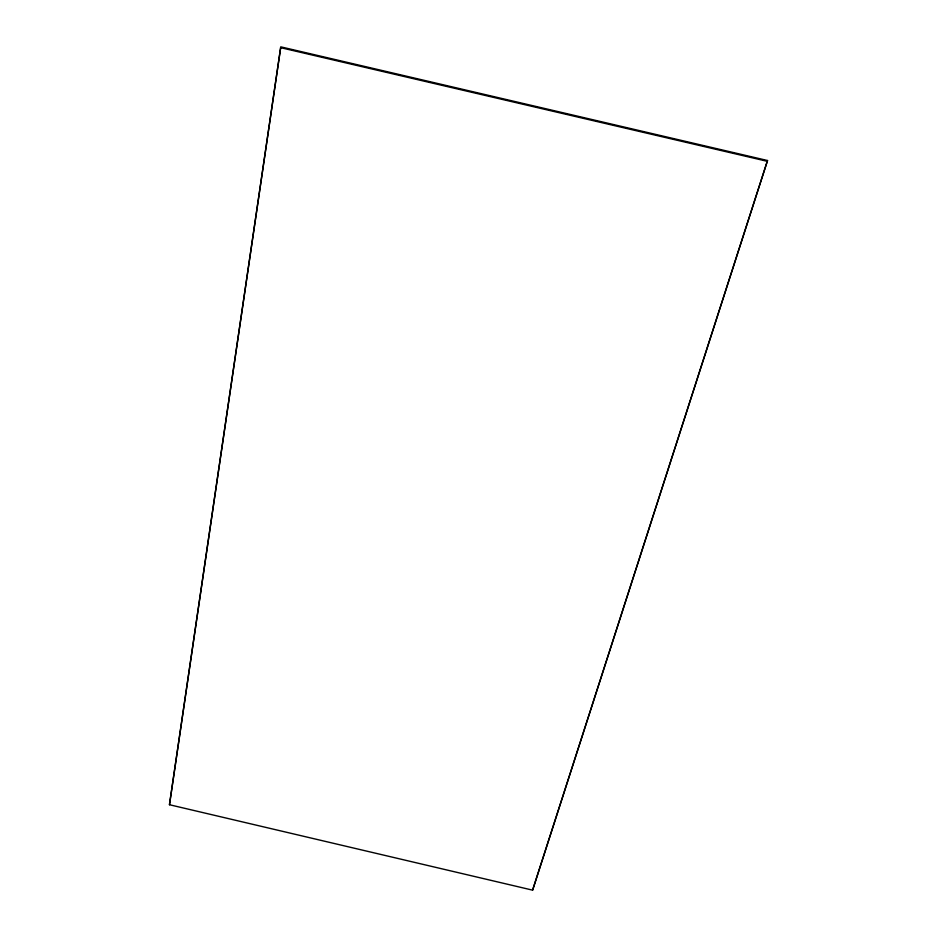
<?xml version="1.0" encoding="UTF-8"?>
<svg xmlns="http://www.w3.org/2000/svg" width="937" height="937" viewBox="0 0 937 937"><rect width="100%" height="100%" fill="white"/><g stroke="black" fill="none" stroke-linecap="round" stroke-linejoin="round"><path stroke-width="1.41" d="M169.468 804.731L280.772 46.85L767.532 160.52L532.603 890.15L169.468 804.731L280.561 48.302M532.603 890.15L767.532 160.52M280.503 47.635L767.403 161.34"/></g></svg>
